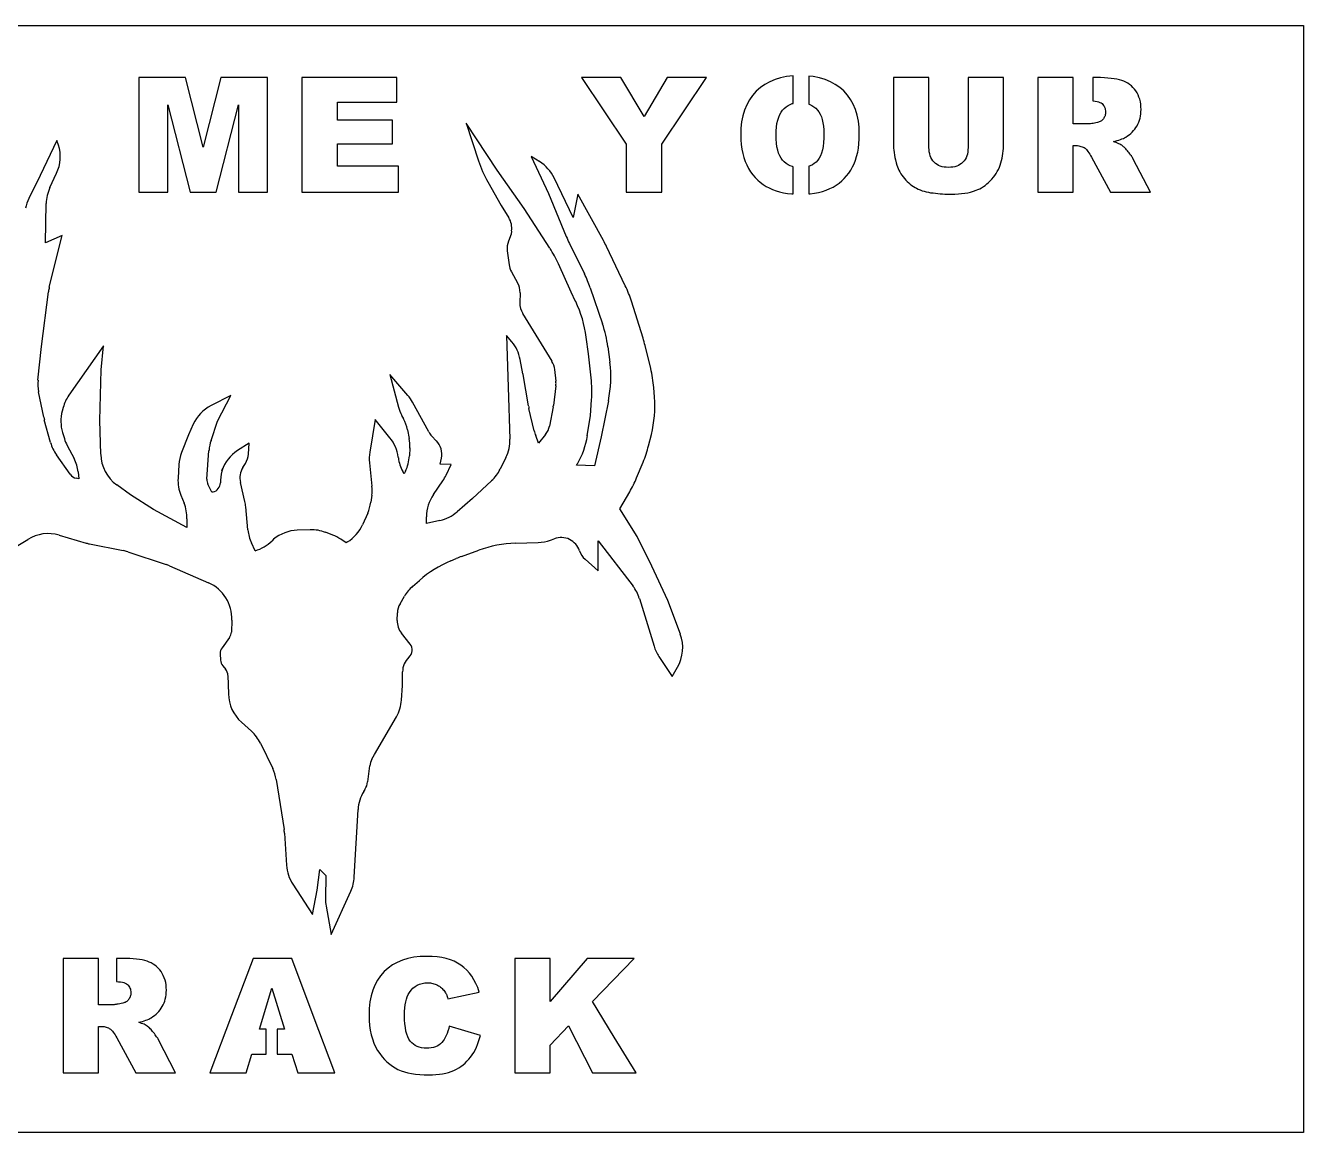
# Model space of a CAD drawing. Header units: metres. Extents: x -109.2 to -82.3, y 41.5 to 56.
# Drawn here: x -99.01 to -82.27, y 41.54 to 56.04 of the extents above; entities that cross this region are included whole.
import ezdxf

# ---------------------------------------------------------------- set-up
doc = ezdxf.new("R2010")
doc.units = ezdxf.units.M

msp = doc.modelspace()

# ---------------------------------------------------------------- linework, layer by layer
at = {"color": 10, "linetype": 'CONTINUOUS'}
for p, q in [((-109.23, 56.041), (-82.272, 56.041)), ((-82.272, 56.041), (-82.272, 41.542)), ((-82.272, 41.542), (-109.23, 41.542))]:
    msp.add_line(p, q, dxfattribs=at)
at = {"color": 13, "linetype": 'CONTINUOUS'}
for p, q in [((-96.918, 55.359), (-97.528, 55.359)), ((-97.528, 55.359), (-97.528, 54.609)), ((-96.684, 54.447), (-96.918, 55.359)), ((-96.452, 55.359), (-96.684, 54.447)), ((-95.842, 55.359), (-96.452, 55.359)), ((-95.842, 54.609), (-95.842, 55.359)), ((-94.15, 55.359), (-95.392, 55.359)), ((-95.392, 55.359), (-95.392, 54.609)), ((-94.15, 55.038), (-94.15, 55.359)), ((-91.213, 55.359), (-91.727, 55.359)), ((-91.727, 55.359), (-91.435, 54.923)), ((-90.909, 54.852), (-91.213, 55.359)), ((-90.606, 55.359), (-90.909, 54.852)), ((-90.093, 55.359), (-90.606, 55.359)), ((-90.385, 54.923), (-90.093, 55.359)), ((-89.327, 55.269), (-89.386, 55.228)), ((-89.263, 55.305), (-89.327, 55.269)), ((-89.194, 55.334), (-89.263, 55.305)), ((-89.12, 55.355), (-89.194, 55.334)), ((-89.042, 55.372), (-89.12, 55.355)), ((-88.957, 55.382), (-89.042, 55.372)), ((-88.957, 55.202), (-88.957, 55.382)), ((-88.693, 55.372), (-88.749, 55.378)), ((-88.749, 55.378), (-88.749, 55.195)), ((-88.613, 55.357), (-88.693, 55.372)), ((-88.538, 55.334), (-88.613, 55.357)), ((-88.469, 55.306), (-88.538, 55.334)), ((-88.404, 55.271), (-88.469, 55.306)), ((-88.346, 55.231), (-88.404, 55.271)), ((-87.178, 55.359), (-87.64, 55.359)), ((-87.64, 55.359), (-87.64, 54.465)), ((-87.178, 54.901), (-87.178, 55.359)), ((-86.203, 55.359), (-86.665, 55.359)), ((-86.665, 55.359), (-86.665, 54.901)), ((-86.203, 54.465), (-86.203, 55.359)), ((-85.288, 55.359), (-85.753, 55.359)), ((-85.753, 55.359), (-85.753, 54.609)), ((-85.288, 54.752), (-85.288, 55.359)), ((-84.98, 55.359), (-85.032, 55.359)), ((-85.032, 55.359), (-85.032, 55.054)), ((-84.928, 55.359), (-84.98, 55.359)), ((-84.879, 55.357), (-84.928, 55.359)), ((-84.833, 55.354), (-84.879, 55.357)), ((-84.79, 55.349), (-84.833, 55.354)), ((-84.75, 55.345), (-84.79, 55.349)), ((-84.715, 55.339), (-84.75, 55.345)), ((-84.681, 55.331), (-84.715, 55.339)), ((-84.652, 55.322), (-84.681, 55.331)), ((-84.624, 55.311), (-84.652, 55.322)), ((-84.597, 55.299), (-84.624, 55.311)), ((-84.572, 55.285), (-84.597, 55.299)), ((-84.549, 55.269), (-84.572, 55.285)), ((-84.526, 55.251), (-84.549, 55.269)), ((-84.506, 55.231), (-84.526, 55.251)), ((-89.487, 55.127), (-89.528, 55.067)), ((-89.439, 55.18), (-89.487, 55.127)), ((-89.386, 55.228), (-89.439, 55.18)), ((-88.957, 55.022), (-88.957, 55.202)), ((-88.749, 55.195), (-88.749, 55.012)), ((-88.292, 55.184), (-88.346, 55.231)), ((-88.245, 55.131), (-88.292, 55.184)), ((-88.203, 55.073), (-88.245, 55.131)), ((-84.486, 55.21), (-84.506, 55.231)), ((-84.468, 55.185), (-84.486, 55.21)), ((-84.452, 55.159), (-84.468, 55.185)), ((-84.438, 55.133), (-84.452, 55.159)), ((-84.426, 55.104), (-84.438, 55.133)), ((-84.415, 55.075), (-84.426, 55.104)), ((-97.149, 53.859), (-97.149, 55.002)), ((-97.149, 55.002), (-96.857, 53.859)), ((-96.513, 53.859), (-96.221, 55.002)), ((-96.221, 55.002), (-96.221, 53.859)), ((-94.927, 54.8), (-94.927, 55.038)), ((-94.927, 55.038), (-94.15, 55.038)), ((-91.435, 54.923), (-91.142, 54.486)), ((-90.677, 54.486), (-90.385, 54.923)), ((-89.593, 54.935), (-89.614, 54.86)), ((-89.564, 55.004), (-89.593, 54.935)), ((-89.528, 55.067), (-89.564, 55.004)), ((-89.115, 54.907), (-89.095, 54.933)), ((-89.095, 54.933), (-89.072, 54.956)), ((-89.072, 54.956), (-89.049, 54.978)), ((-89.049, 54.978), (-89.023, 54.995)), ((-89.023, 54.995), (-88.997, 55.008)), ((-88.997, 55.008), (-88.968, 55.019)), ((-88.968, 55.019), (-88.957, 55.022)), ((-88.749, 55.012), (-88.739, 55.008)), ((-88.739, 55.008), (-88.712, 54.995)), ((-88.712, 54.995), (-88.685, 54.978)), ((-88.685, 54.978), (-88.661, 54.958)), ((-88.661, 54.958), (-88.639, 54.935)), ((-88.639, 54.935), (-88.619, 54.909)), ((-88.619, 54.909), (-88.601, 54.88)), ((-88.17, 55.01), (-88.203, 55.073)), ((-88.14, 54.942), (-88.17, 55.01)), ((-88.119, 54.869), (-88.14, 54.942)), ((-85.032, 55.054), (-84.999, 55.05)), ((-84.999, 55.05), (-84.976, 55.047)), ((-84.976, 55.047), (-84.956, 55.041)), ((-84.956, 55.041), (-84.937, 55.035)), ((-84.937, 55.035), (-84.922, 55.027)), ((-84.922, 55.027), (-84.91, 55.018)), ((-84.91, 55.018), (-84.899, 55.007)), ((-84.899, 55.007), (-84.89, 54.996)), ((-84.89, 54.996), (-84.882, 54.984)), ((-84.882, 54.984), (-84.876, 54.97)), ((-84.876, 54.97), (-84.87, 54.956)), ((-84.87, 54.956), (-84.867, 54.941)), ((-84.867, 54.941), (-84.864, 54.924)), ((-84.864, 54.924), (-84.864, 54.906)), ((-84.408, 55.044), (-84.415, 55.075)), ((-84.403, 55.012), (-84.408, 55.044)), ((-84.4, 54.978), (-84.403, 55.012)), ((-84.402, 54.883), (-84.4, 54.912)), ((-84.399, 54.942), (-84.4, 54.978)), ((-84.4, 54.912), (-84.399, 54.942)), ((-94.205, 54.8), (-94.927, 54.8)), ((-94.205, 54.494), (-94.205, 54.8)), ((-92.835, 54.149), (-93.241, 54.763)), ((-93.241, 54.763), (-93.079, 54.269)), ((-89.631, 54.781), (-89.64, 54.697)), ((-89.614, 54.86), (-89.631, 54.781)), ((-89.175, 54.712), (-89.168, 54.758)), ((-89.168, 54.758), (-89.158, 54.803)), ((-89.158, 54.803), (-89.146, 54.841)), ((-89.146, 54.841), (-89.132, 54.876)), ((-89.132, 54.876), (-89.115, 54.907)), ((-88.601, 54.88), (-88.587, 54.846)), ((-88.587, 54.846), (-88.575, 54.809)), ((-88.575, 54.809), (-88.566, 54.769)), ((-88.566, 54.769), (-88.558, 54.724)), ((-88.102, 54.79), (-88.119, 54.869)), ((-88.093, 54.708), (-88.102, 54.79)), ((-87.178, 54.443), (-87.178, 54.901)), ((-86.665, 54.901), (-86.665, 54.443)), ((-85.083, 54.752), (-85.288, 54.752)), ((-85.073, 54.754), (-85.083, 54.752)), ((-85.059, 54.755), (-85.073, 54.754)), ((-85.045, 54.757), (-85.059, 54.755)), ((-85.028, 54.76), (-85.045, 54.757)), ((-85.01, 54.763), (-85.028, 54.76)), ((-84.99, 54.767), (-85.01, 54.763)), ((-84.968, 54.772), (-84.99, 54.767)), ((-84.957, 54.775), (-84.968, 54.772)), ((-84.947, 54.778), (-84.957, 54.775)), ((-84.936, 54.783), (-84.947, 54.778)), ((-84.927, 54.789), (-84.936, 54.783)), ((-84.917, 54.795), (-84.927, 54.789)), ((-84.908, 54.803), (-84.917, 54.795)), ((-84.901, 54.81), (-84.908, 54.803)), ((-84.893, 54.82), (-84.901, 54.81)), ((-84.887, 54.829), (-84.893, 54.82)), ((-84.881, 54.84), (-84.887, 54.829)), ((-84.875, 54.849), (-84.881, 54.84)), ((-84.871, 54.86), (-84.875, 54.849)), ((-84.868, 54.87), (-84.871, 54.86)), ((-84.865, 54.883), (-84.868, 54.87)), ((-84.864, 54.893), (-84.865, 54.883)), ((-84.864, 54.906), (-84.864, 54.893)), ((-84.452, 54.728), (-84.44, 54.751)), ((-84.44, 54.751), (-84.429, 54.775)), ((-84.429, 54.775), (-84.42, 54.8)), ((-84.42, 54.8), (-84.412, 54.826)), ((-84.412, 54.826), (-84.406, 54.853)), ((-84.406, 54.853), (-84.402, 54.883)), ((-97.528, 54.609), (-97.528, 53.859)), ((-95.842, 53.859), (-95.842, 54.609)), ((-95.392, 54.609), (-95.392, 53.859)), ((-89.64, 54.697), (-89.643, 54.608)), ((-89.643, 54.608), (-89.642, 54.543)), ((-89.18, 54.605), (-89.178, 54.66)), ((-89.178, 54.551), (-89.18, 54.605)), ((-89.178, 54.66), (-89.175, 54.712)), ((-88.558, 54.724), (-88.555, 54.677)), ((-88.555, 54.677), (-88.553, 54.626)), ((-88.553, 54.626), (-88.555, 54.565)), ((-88.09, 54.62), (-88.093, 54.708)), ((-88.091, 54.556), (-88.09, 54.62)), ((-85.753, 54.609), (-85.753, 54.234)), ((-84.614, 54.572), (-84.598, 54.58)), ((-84.598, 54.58), (-84.575, 54.595)), ((-84.575, 54.595), (-84.554, 54.611)), ((-84.554, 54.611), (-84.534, 54.628)), ((-84.534, 54.628), (-84.515, 54.646)), ((-84.515, 54.646), (-84.497, 54.665)), ((-84.497, 54.665), (-84.481, 54.685)), ((-84.481, 54.685), (-84.466, 54.706)), ((-84.466, 54.706), (-84.452, 54.728)), ((-98.6, 54.537), (-98.822, 54.079)), ((-98.581, 54.476), (-98.6, 54.537)), ((-94.927, 54.198), (-94.927, 54.494)), ((-94.927, 54.494), (-94.205, 54.494)), ((-91.142, 54.486), (-91.142, 53.859)), ((-90.677, 53.859), (-90.677, 54.486)), ((-89.642, 54.543), (-89.637, 54.482)), ((-89.637, 54.482), (-89.63, 54.422)), ((-89.63, 54.422), (-89.617, 54.367)), ((-89.175, 54.5), (-89.178, 54.551)), ((-89.168, 54.453), (-89.175, 54.5)), ((-89.158, 54.41), (-89.168, 54.453)), ((-89.148, 54.371), (-89.158, 54.41)), ((-88.573, 54.413), (-88.586, 54.371)), ((-88.564, 54.459), (-88.573, 54.413)), ((-88.558, 54.51), (-88.564, 54.459)), ((-88.555, 54.565), (-88.558, 54.51)), ((-88.111, 54.381), (-88.102, 54.436)), ((-88.102, 54.436), (-88.096, 54.494)), ((-88.096, 54.494), (-88.091, 54.556)), ((-87.64, 54.465), (-87.64, 54.436)), ((-87.64, 54.436), (-87.637, 54.407)), ((-87.637, 54.407), (-87.634, 54.377)), ((-87.176, 54.413), (-87.178, 54.443)), ((-87.173, 54.385), (-87.176, 54.413)), ((-86.666, 54.413), (-86.669, 54.385)), ((-86.665, 54.443), (-86.666, 54.413)), ((-86.206, 54.399), (-86.203, 54.431)), ((-86.203, 54.431), (-86.203, 54.465)), ((-85.288, 53.859), (-85.288, 54.468)), ((-85.288, 54.468), (-85.246, 54.468)), ((-85.246, 54.468), (-85.231, 54.468)), ((-85.231, 54.468), (-85.215, 54.467)), ((-85.215, 54.467), (-85.2, 54.463)), ((-85.2, 54.463), (-85.186, 54.459)), ((-85.186, 54.459), (-85.172, 54.454)), ((-85.172, 54.454), (-85.159, 54.448)), ((-85.159, 54.448), (-85.146, 54.442)), ((-85.146, 54.442), (-85.132, 54.433)), ((-85.132, 54.433), (-85.123, 54.425)), ((-85.123, 54.425), (-85.114, 54.416)), ((-85.114, 54.416), (-85.103, 54.405)), ((-84.761, 54.522), (-84.736, 54.528)), ((-84.741, 54.514), (-84.761, 54.522)), ((-84.723, 54.508), (-84.741, 54.514)), ((-84.736, 54.528), (-84.712, 54.534)), ((-84.706, 54.5), (-84.723, 54.508)), ((-84.712, 54.534), (-84.69, 54.54)), ((-84.69, 54.494), (-84.706, 54.5)), ((-84.69, 54.54), (-84.669, 54.548)), ((-84.675, 54.486), (-84.69, 54.494)), ((-84.663, 54.48), (-84.675, 54.486)), ((-84.669, 54.548), (-84.649, 54.556)), ((-84.65, 54.473), (-84.663, 54.48)), ((-84.627, 54.454), (-84.65, 54.473)), ((-84.649, 54.556), (-84.63, 54.563)), ((-84.63, 54.563), (-84.614, 54.572)), ((-84.618, 54.447), (-84.627, 54.454)), ((-84.609, 54.437), (-84.618, 54.447)), ((-84.6, 54.427), (-84.609, 54.437)), ((-84.589, 54.414), (-84.6, 54.427)), ((-84.578, 54.402), (-84.589, 54.414)), ((-92.277, 54.258), (-92.388, 54.327)), ((-92.388, 54.327), (-92.161, 53.84)), ((-89.617, 54.367), (-89.604, 54.313)), ((-89.604, 54.313), (-89.585, 54.262)), ((-89.585, 54.262), (-89.564, 54.215)), ((-89.132, 54.336), (-89.148, 54.371)), ((-89.115, 54.305), (-89.132, 54.336)), ((-89.095, 54.279), (-89.115, 54.305)), ((-89.074, 54.256), (-89.095, 54.279)), ((-89.049, 54.235), (-89.074, 54.256)), ((-88.656, 54.253), (-88.681, 54.235)), ((-88.635, 54.276), (-88.656, 54.253)), ((-88.616, 54.304), (-88.635, 54.276)), ((-88.599, 54.334), (-88.616, 54.304)), ((-88.586, 54.371), (-88.599, 54.334)), ((-88.157, 54.232), (-88.139, 54.278)), ((-88.139, 54.278), (-88.125, 54.328)), ((-88.125, 54.328), (-88.111, 54.381)), ((-87.634, 54.377), (-87.629, 54.345)), ((-87.629, 54.345), (-87.623, 54.313)), ((-87.623, 54.313), (-87.615, 54.281)), ((-87.615, 54.281), (-87.608, 54.245)), ((-87.608, 54.245), (-87.597, 54.212)), ((-87.168, 54.359), (-87.173, 54.385)), ((-87.161, 54.334), (-87.168, 54.359)), ((-87.152, 54.311), (-87.161, 54.334)), ((-87.139, 54.29), (-87.152, 54.311)), ((-87.125, 54.27), (-87.139, 54.29)), ((-87.11, 54.252), (-87.125, 54.27)), ((-87.092, 54.235), (-87.11, 54.252)), ((-86.732, 54.25), (-86.751, 54.235)), ((-86.717, 54.268), (-86.732, 54.25)), ((-86.703, 54.288), (-86.717, 54.268)), ((-86.691, 54.31), (-86.703, 54.288)), ((-86.682, 54.333), (-86.691, 54.31)), ((-86.674, 54.358), (-86.682, 54.333)), ((-86.669, 54.385), (-86.674, 54.358)), ((-86.244, 54.213), (-86.235, 54.244)), ((-86.235, 54.244), (-86.226, 54.273)), ((-86.226, 54.273), (-86.22, 54.304)), ((-86.22, 54.304), (-86.213, 54.336)), ((-86.213, 54.336), (-86.209, 54.367)), ((-86.209, 54.367), (-86.206, 54.399)), ((-85.103, 54.405), (-85.094, 54.391)), ((-85.094, 54.391), (-85.083, 54.376)), ((-85.083, 54.376), (-85.071, 54.358)), ((-85.071, 54.358), (-85.06, 54.339)), ((-85.06, 54.339), (-85.05, 54.318)), ((-85.05, 54.318), (-84.801, 53.859)), ((-84.567, 54.387), (-84.578, 54.402)), ((-84.555, 54.373), (-84.567, 54.387)), ((-84.544, 54.359), (-84.555, 54.373)), ((-84.535, 54.345), (-84.544, 54.359)), ((-84.526, 54.333), (-84.535, 54.345)), ((-84.518, 54.322), (-84.526, 54.333)), ((-84.512, 54.311), (-84.518, 54.322)), ((-84.506, 54.302), (-84.512, 54.311)), ((-84.501, 54.293), (-84.506, 54.302)), ((-84.277, 53.859), (-84.501, 54.293)), ((-98.822, 54.079), (-98.969, 53.777)), ((-98.693, 53.918), (-98.605, 54.107)), ((-94.127, 54.198), (-94.927, 54.198)), ((-94.127, 53.859), (-94.127, 54.198)), ((-92.479, 53.646), (-92.835, 54.149)), ((-89.564, 54.215), (-89.541, 54.169)), ((-89.541, 54.169), (-89.513, 54.127)), ((-89.513, 54.127), (-89.485, 54.087)), ((-89.485, 54.087), (-89.453, 54.052)), ((-89.023, 54.218), (-89.049, 54.235)), ((-88.996, 54.204), (-89.023, 54.218)), ((-88.966, 54.193), (-88.996, 54.204)), ((-88.957, 54.191), (-88.966, 54.193)), ((-88.957, 54.014), (-88.957, 54.191)), ((-88.733, 54.204), (-88.749, 54.199)), ((-88.749, 54.199), (-88.749, 54.018)), ((-88.705, 54.218), (-88.733, 54.204)), ((-88.681, 54.235), (-88.705, 54.218)), ((-88.286, 54.038), (-88.256, 54.072)), ((-88.256, 54.072), (-88.228, 54.109)), ((-88.228, 54.109), (-88.202, 54.147)), ((-88.202, 54.147), (-88.179, 54.189)), ((-88.179, 54.189), (-88.157, 54.232)), ((-87.597, 54.212), (-87.589, 54.189)), ((-87.589, 54.189), (-87.581, 54.167)), ((-87.581, 54.167), (-87.571, 54.146)), ((-87.571, 54.146), (-87.558, 54.123)), ((-87.558, 54.123), (-87.546, 54.101)), ((-87.546, 54.101), (-87.531, 54.08)), ((-87.531, 54.08), (-87.515, 54.06)), ((-87.072, 54.221), (-87.092, 54.235)), ((-87.052, 54.21), (-87.072, 54.221)), ((-87.029, 54.199), (-87.052, 54.21)), ((-87.004, 54.192), (-87.029, 54.199)), ((-86.978, 54.187), (-87.004, 54.192)), ((-86.95, 54.184), (-86.978, 54.187)), ((-86.921, 54.182), (-86.95, 54.184)), ((-86.892, 54.184), (-86.921, 54.182)), ((-86.864, 54.187), (-86.892, 54.184)), ((-86.838, 54.192), (-86.864, 54.187)), ((-86.814, 54.199), (-86.838, 54.192)), ((-86.791, 54.209), (-86.814, 54.199)), ((-86.771, 54.221), (-86.791, 54.209)), ((-86.751, 54.235), (-86.771, 54.221)), ((-86.333, 54.054), (-86.315, 54.078)), ((-86.315, 54.078), (-86.298, 54.103)), ((-86.298, 54.103), (-86.283, 54.129)), ((-86.283, 54.129), (-86.267, 54.156)), ((-86.267, 54.156), (-86.255, 54.184)), ((-86.255, 54.184), (-86.244, 54.213)), ((-85.753, 54.234), (-85.753, 53.859)), ((-92.957, 53.992), (-92.782, 53.682)), ((-91.839, 53.527), (-92.089, 54.046)), ((-89.453, 54.052), (-89.421, 54.018)), ((-89.421, 54.018), (-89.387, 53.988)), ((-89.387, 53.988), (-89.35, 53.96)), ((-89.35, 53.96), (-89.312, 53.935)), ((-89.312, 53.935), (-89.27, 53.914)), ((-89.27, 53.914), (-89.227, 53.894)), ((-88.957, 53.836), (-88.957, 54.014)), ((-88.749, 54.018), (-88.749, 53.837)), ((-88.523, 53.885), (-88.477, 53.905)), ((-88.477, 53.905), (-88.434, 53.926)), ((-88.434, 53.926), (-88.394, 53.951)), ((-88.394, 53.951), (-88.355, 53.978)), ((-88.355, 53.978), (-88.32, 54.007)), ((-88.32, 54.007), (-88.286, 54.038)), ((-87.515, 54.06), (-87.499, 54.038)), ((-87.499, 54.038), (-87.48, 54.018)), ((-87.48, 54.018), (-87.462, 53.998)), ((-87.462, 53.998), (-87.442, 53.98)), ((-87.442, 53.98), (-87.422, 53.964)), ((-87.422, 53.964), (-87.402, 53.948)), ((-87.402, 53.948), (-87.382, 53.934)), ((-87.382, 53.934), (-87.36, 53.92)), ((-87.36, 53.92), (-87.339, 53.909)), ((-87.339, 53.909), (-87.317, 53.898)), ((-86.511, 53.903), (-86.488, 53.917)), ((-86.488, 53.917), (-86.465, 53.932)), ((-86.465, 53.932), (-86.442, 53.948)), ((-86.442, 53.948), (-86.419, 53.966)), ((-86.419, 53.966), (-86.396, 53.986)), ((-86.396, 53.986), (-86.375, 54.007)), ((-86.375, 54.007), (-86.353, 54.029)), ((-86.353, 54.029), (-86.333, 54.054)), ((-97.528, 53.859), (-97.149, 53.859)), ((-96.857, 53.859), (-96.513, 53.859)), ((-96.221, 53.859), (-95.842, 53.859)), ((-95.392, 53.859), (-94.76, 53.859)), ((-94.76, 53.859), (-94.127, 53.859)), ((-92.161, 53.84), (-91.928, 53.277)), ((-91.778, 53.831), (-91.839, 53.527)), ((-91.443, 53.227), (-91.778, 53.831)), ((-91.142, 53.859), (-90.677, 53.859)), ((-89.227, 53.894), (-89.181, 53.878)), ((-89.181, 53.878), (-89.134, 53.865)), ((-89.134, 53.865), (-89.083, 53.852)), ((-89.083, 53.852), (-89.029, 53.843)), ((-89.029, 53.843), (-88.973, 53.837)), ((-88.973, 53.837), (-88.957, 53.836)), ((-88.749, 53.837), (-88.732, 53.839)), ((-88.732, 53.839), (-88.675, 53.846)), ((-88.675, 53.846), (-88.623, 53.855)), ((-88.623, 53.855), (-88.57, 53.869)), ((-88.57, 53.869), (-88.523, 53.885)), ((-87.317, 53.898), (-87.293, 53.888)), ((-87.293, 53.888), (-87.268, 53.878)), ((-87.268, 53.878), (-87.242, 53.871)), ((-87.242, 53.871), (-87.214, 53.863)), ((-87.214, 53.863), (-87.185, 53.857)), ((-87.185, 53.857), (-87.155, 53.852)), ((-87.155, 53.852), (-87.122, 53.848)), ((-87.122, 53.848), (-87.09, 53.845)), ((-87.09, 53.845), (-87.059, 53.842)), ((-87.059, 53.842), (-87.029, 53.839)), ((-87.029, 53.839), (-86.998, 53.836)), ((-86.998, 53.836), (-86.969, 53.834)), ((-86.969, 53.834), (-86.94, 53.834)), ((-86.94, 53.834), (-86.912, 53.832)), ((-86.912, 53.832), (-86.884, 53.832)), ((-86.884, 53.832), (-86.837, 53.834)), ((-86.837, 53.834), (-86.792, 53.836)), ((-86.792, 53.836), (-86.749, 53.84)), ((-86.749, 53.84), (-86.708, 53.845)), ((-86.708, 53.845), (-86.668, 53.852)), ((-86.668, 53.852), (-86.631, 53.86)), ((-86.631, 53.86), (-86.594, 53.871)), ((-86.594, 53.871), (-86.56, 53.883)), ((-86.56, 53.883), (-86.536, 53.892)), ((-86.536, 53.892), (-86.511, 53.903)), ((-85.753, 53.859), (-85.288, 53.859)), ((-84.801, 53.859), (-84.277, 53.859)), ((-98.75, 53.196), (-98.741, 53.71)), ((-92.782, 53.682), (-92.682, 53.524)), ((-92.142, 53.123), (-92.479, 53.646)), ((-98.532, 53.29), (-98.75, 53.196)), ((-98.701, 52.613), (-98.532, 53.29)), ((-92.651, 53.308), (-92.686, 53.218)), ((-92.645, 53.35), (-92.651, 53.308)), ((-92.701, 53.092), (-92.677, 52.908)), ((-91.887, 53.187), (-91.691, 52.788)), ((-91.155, 52.633), (-91.402, 53.147)), ((-91.864, 52.547), (-92.032, 52.92)), ((-92.646, 52.817), (-92.566, 52.673)), ((-91.616, 52.607), (-91.454, 52.133)), ((-98.805, 51.837), (-98.712, 52.554)), ((-92.534, 52.542), (-92.537, 52.41)), ((-91.806, 52.425), (-91.864, 52.547)), ((-90.923, 51.948), (-91.075, 52.43)), ((-92.5, 52.27), (-92.117, 51.643)), ((-92.642, 51.899), (-92.713, 51.983)), ((-92.713, 51.983), (-92.69, 51.304)), ((-91.639, 51.743), (-91.668, 51.961)), ((-98.849, 51.397), (-98.805, 51.837)), ((-97.992, 51.845), (-98.443, 51.199)), ((-98.021, 51.531), (-97.992, 51.845)), ((-91.603, 51.425), (-91.639, 51.743)), ((-91.384, 51.833), (-91.358, 51.631)), ((-90.821, 51.547), (-90.895, 51.85)), ((-92.497, 51.481), (-92.533, 51.668)), ((-98.038, 50.869), (-98.021, 51.531)), ((-94.004, 51.197), (-94.242, 51.471)), ((-94.242, 51.471), (-94.128, 51.044)), ((-92.424, 51.058), (-92.495, 51.47)), ((-92.081, 51.536), (-92.065, 51.381)), ((-98.774, 50.911), (-98.841, 51.245)), ((-92.69, 51.304), (-92.667, 50.625)), ((-92.065, 51.323), (-92.098, 51.063)), ((-90.773, 51.174), (-90.782, 51.3)), ((-96.324, 51.194), (-96.581, 51.064)), ((-96.496, 50.857), (-96.324, 51.194)), ((-93.731, 50.719), (-93.942, 51.106)), ((-91.613, 50.934), (-91.597, 51.137)), ((-91.377, 51.127), (-91.473, 50.655)), ((-98.518, 51.039), (-98.531, 50.992)), ((-94.085, 50.935), (-94.06, 50.889)), ((-92.348, 50.734), (-92.418, 51.026)), ((-92.101, 51.046), (-92.149, 50.795)), ((-91.653, 50.669), (-91.613, 50.934)), ((-98.684, 50.579), (-98.766, 50.876)), ((-98.027, 50.425), (-98.038, 50.869)), ((-96.816, 50.819), (-96.878, 50.68)), ((-96.582, 50.607), (-96.496, 50.857)), ((-94.43, 50.88), (-94.502, 50.451)), ((-94.238, 50.64), (-94.43, 50.88)), ((-94.01, 50.747), (-93.987, 50.633)), ((-98.527, 50.712), (-98.503, 50.63)), ((-96.878, 50.68), (-96.969, 50.447)), ((-96.084, 50.572), (-96.236, 50.473)), ((-96.092, 50.427), (-96.084, 50.572)), ((-93.631, 50.602), (-93.69, 50.663)), ((-92.291, 50.571), (-92.329, 50.67)), ((-92.201, 50.683), (-92.291, 50.571)), ((-91.473, 50.655), (-91.56, 50.272)), ((-90.851, 50.538), (-90.814, 50.685)), ((-98.427, 50.163), (-98.608, 50.419)), ((-98.466, 50.54), (-98.377, 50.368)), ((-96.636, 50.099), (-96.609, 50.476)), ((-94.128, 50.378), (-94.13, 50.388)), ((-93.978, 50.508), (-93.983, 50.403)), ((-97.003, 50.292), (-97.014, 50.112)), ((-96.439, 50.214), (-96.429, 50.242)), ((-96.164, 50.252), (-96.131, 50.305)), ((-94.506, 50.315), (-94.475, 50.008)), ((-93.579, 50.296), (-93.563, 50.375)), ((-93.438, 50.291), (-93.579, 50.296)), ((-93.502, 50.153), (-93.438, 50.291)), ((-92.719, 50.382), (-92.794, 50.23)), ((-91.795, 50.281), (-91.784, 50.301)), ((-91.56, 50.272), (-91.795, 50.281)), ((-91.008, 50.116), (-90.922, 50.323)), ((-98.312, 50.104), (-98.348, 50.111)), ((-98.323, 50.195), (-98.312, 50.104)), ((-96.458, 50.086), (-96.459, 50.051)), ((-96.138, 49.807), (-96.197, 50.057)), ((-94.052, 50.168), (-94.07, 50.201)), ((-94.035, 50.203), (-94.052, 50.168)), ((-93.669, 49.897), (-93.545, 50.078)), ((-92.907, 50.079), (-93.159, 49.847)), ((-97.638, 49.893), (-97.818, 50.024)), ((-97.335, 49.704), (-97.638, 49.893)), ((-96.977, 49.888), (-96.936, 49.787)), ((-96.57, 49.927), (-96.623, 50.033)), ((-96.554, 49.931), (-96.57, 49.927)), ((-94.477, 49.888), (-94.489, 49.796)), ((-91.226, 49.712), (-91.098, 49.933)), ((-96.098, 49.434), (-96.127, 49.738)), ((-93.159, 49.847), (-93.358, 49.672)), ((-96.901, 49.465), (-97.335, 49.704)), ((-96.898, 49.58), (-96.901, 49.465)), ((-94.53, 49.654), (-94.599, 49.5)), ((-93.76, 49.518), (-93.76, 49.607)), ((-93.583, 49.558), (-93.76, 49.518)), ((-90.998, 49.348), (-91.226, 49.712)), ((-95.282, 49.436), (-95.452, 49.431)), ((-94.986, 49.366), (-95.083, 49.403)), ((-99.317, 49.106), (-98.982, 49.31)), ((-98.573, 49.365), (-98.216, 49.263)), ((-98.175, 49.253), (-97.732, 49.163)), ((-96.005, 49.162), (-96.052, 49.264)), ((-95.763, 49.312), (-95.783, 49.293)), ((-94.812, 49.265), (-94.882, 49.312)), ((-94.793, 49.277), (-94.812, 49.265)), ((-92.595, 49.261), (-92.297, 49.269)), ((-92.135, 49.301), (-92.086, 49.319)), ((-91.509, 48.898), (-91.509, 49.293)), ((-91.509, 49.293), (-91.054, 48.699)), ((-90.807, 48.959), (-90.998, 49.348)), ((-97.673, 49.148), (-97.17, 48.981)), ((-93.442, 49.029), (-93.372, 49.059)), ((-93.3, 49.087), (-93.075, 49.169)), ((-91.682, 49.051), (-91.509, 48.898)), ((-97.125, 48.964), (-96.616, 48.741)), ((-90.596, 48.51), (-90.807, 48.959)), ((-93.942, 48.695), (-93.853, 48.773)), ((-94.106, 48.468), (-94.049, 48.566)), ((-90.971, 48.538), (-90.779, 47.911)), ((-90.434, 48.069), (-90.596, 48.51)), ((-96.309, 48.253), (-96.315, 48.097)), ((-94.144, 48.248), (-94.141, 48.347)), ((-93.975, 47.94), (-94.088, 48.081)), ((-96.34, 48.026), (-96.438, 47.892)), ((-96.462, 47.81), (-96.458, 47.73)), ((-90.715, 47.777), (-90.542, 47.516)), ((-96.429, 47.655), (-96.39, 47.608)), ((-94.073, 47.396), (-94.073, 47.576)), ((-90.542, 47.516), (-90.472, 47.635)), ((-96.361, 47.529), (-96.355, 47.286)), ((-94.086, 47.206), (-94.073, 47.396)), ((-96.184, 46.915), (-96.054, 46.798)), ((-94.441, 46.492), (-94.154, 46.985)), ((-95.934, 46.639), (-95.774, 46.308)), ((-94.474, 46.43), (-94.441, 46.492)), ((-94.53, 46.134), (-94.501, 46.345)), ((-95.729, 46.165), (-95.625, 45.511)), ((-94.582, 46.009), (-94.565, 46.036)), ((-94.705, 44.887), (-94.656, 45.771)), ((-95.62, 45.464), (-95.593, 45.042)), ((-95.19, 44.717), (-95.157, 44.988)), ((-95.157, 44.988), (-95.078, 44.906)), ((-95.078, 44.906), (-95.083, 44.605)), ((-95.511, 44.794), (-95.252, 44.397)), ((-95.252, 44.397), (-95.19, 44.717)), ((-95.009, 44.135), (-94.751, 44.703)), ((-95.075, 44.507), (-95.009, 44.135)), ((-98.056, 43.822), (-98.521, 43.822)), ((-98.521, 43.822), (-98.521, 43.072)), ((-98.056, 43.215), (-98.056, 43.822)), ((-97.749, 43.822), (-97.821, 43.822)), ((-97.821, 43.822), (-97.821, 43.519)), ((-97.697, 43.822), (-97.749, 43.822)), ((-97.648, 43.82), (-97.697, 43.822)), ((-97.602, 43.817), (-97.648, 43.82)), ((-97.559, 43.813), (-97.602, 43.817)), ((-97.519, 43.808), (-97.559, 43.813)), ((-97.483, 43.802), (-97.519, 43.808)), ((-97.45, 43.794), (-97.483, 43.802)), ((-97.42, 43.785), (-97.45, 43.794)), ((-97.393, 43.774), (-97.42, 43.785)), ((-97.365, 43.762), (-97.393, 43.774)), ((-97.341, 43.748), (-97.365, 43.762)), ((-97.318, 43.733), (-97.341, 43.748)), ((-97.295, 43.714), (-97.318, 43.733)), ((-97.275, 43.695), (-97.295, 43.714)), ((-97.255, 43.673), (-97.275, 43.695)), ((-96.032, 43.822), (-96.314, 43.072)), ((-95.524, 43.822), (-96.032, 43.822)), ((-95.243, 43.072), (-95.524, 43.822)), ((-94.262, 43.695), (-94.314, 43.648)), ((-94.205, 43.736), (-94.262, 43.695)), ((-94.142, 43.77), (-94.205, 43.736)), ((-94.075, 43.797), (-94.142, 43.77)), ((-94.003, 43.82), (-94.075, 43.797)), ((-93.924, 43.836), (-94.003, 43.82)), ((-93.841, 43.845), (-93.924, 43.836)), ((-93.754, 43.848), (-93.841, 43.845)), ((-93.685, 43.846), (-93.754, 43.848)), ((-93.62, 43.84), (-93.685, 43.846)), ((-93.559, 43.833), (-93.62, 43.84)), ((-93.501, 43.819), (-93.559, 43.833)), ((-93.447, 43.804), (-93.501, 43.819)), ((-93.398, 43.784), (-93.447, 43.804)), ((-93.352, 43.761), (-93.398, 43.784)), ((-93.309, 43.733), (-93.352, 43.761)), ((-93.269, 43.702), (-93.309, 43.733)), ((-93.233, 43.668), (-93.269, 43.702)), ((-92.14, 43.822), (-92.604, 43.822)), ((-92.604, 43.822), (-92.604, 43.072)), ((-91.655, 43.822), (-92.14, 43.255)), ((-92.14, 43.255), (-92.14, 43.822)), ((-91.038, 43.822), (-91.655, 43.822)), ((-91.584, 43.257), (-91.038, 43.822)), ((-97.236, 43.648), (-97.255, 43.673)), ((-97.221, 43.622), (-97.236, 43.648)), ((-97.207, 43.596), (-97.221, 43.622)), ((-97.195, 43.567), (-97.207, 43.596)), ((-97.184, 43.538), (-97.195, 43.567)), ((-97.176, 43.507), (-97.184, 43.538)), ((-94.4, 43.538), (-94.436, 43.473)), ((-94.36, 43.595), (-94.4, 43.538)), ((-94.314, 43.648), (-94.36, 43.595)), ((-93.198, 43.63), (-93.233, 43.668)), ((-93.167, 43.589), (-93.198, 43.63)), ((-93.138, 43.543), (-93.167, 43.589)), ((-93.112, 43.492), (-93.138, 43.543)), ((-97.821, 43.519), (-97.794, 43.516)), ((-97.794, 43.516), (-97.767, 43.513)), ((-97.767, 43.513), (-97.744, 43.51)), ((-97.744, 43.51), (-97.724, 43.504)), ((-97.724, 43.504), (-97.706, 43.498)), ((-97.706, 43.498), (-97.691, 43.49)), ((-97.691, 43.49), (-97.678, 43.481)), ((-97.678, 43.481), (-97.668, 43.47)), ((-97.668, 43.47), (-97.658, 43.46)), ((-97.658, 43.46), (-97.651, 43.447)), ((-97.651, 43.447), (-97.645, 43.433)), ((-97.645, 43.433), (-97.639, 43.42)), ((-97.639, 43.42), (-97.635, 43.404)), ((-97.635, 43.404), (-97.632, 43.387)), ((-97.632, 43.387), (-97.632, 43.369)), ((-97.632, 43.369), (-97.632, 43.357)), ((-97.172, 43.475), (-97.176, 43.507)), ((-97.169, 43.441), (-97.172, 43.475)), ((-97.17, 43.346), (-97.169, 43.375)), ((-97.167, 43.406), (-97.169, 43.441)), ((-97.169, 43.375), (-97.167, 43.406)), ((-95.948, 42.893), (-95.784, 43.433)), ((-95.784, 43.433), (-95.619, 42.893)), ((-94.463, 43.404), (-94.485, 43.331)), ((-94.436, 43.473), (-94.463, 43.404)), ((-93.998, 43.349), (-93.984, 43.374)), ((-93.984, 43.374), (-93.961, 43.404)), ((-93.961, 43.404), (-93.938, 43.43)), ((-93.938, 43.43), (-93.91, 43.452)), ((-93.91, 43.452), (-93.881, 43.469)), ((-93.881, 43.469), (-93.851, 43.483)), ((-93.851, 43.483), (-93.817, 43.493)), ((-93.817, 43.493), (-93.781, 43.5)), ((-93.781, 43.5), (-93.743, 43.501)), ((-93.743, 43.501), (-93.726, 43.501)), ((-93.726, 43.501), (-93.709, 43.5)), ((-93.709, 43.5), (-93.692, 43.496)), ((-93.692, 43.496), (-93.677, 43.493)), ((-93.677, 43.493), (-93.662, 43.49)), ((-93.662, 43.49), (-93.646, 43.486)), ((-93.646, 43.486), (-93.631, 43.48)), ((-93.631, 43.48), (-93.617, 43.472)), ((-93.617, 43.472), (-93.603, 43.464)), ((-93.603, 43.464), (-93.591, 43.457)), ((-93.591, 43.457), (-93.577, 43.447)), ((-93.577, 43.447), (-93.565, 43.438)), ((-93.565, 43.438), (-93.554, 43.427)), ((-93.554, 43.427), (-93.544, 43.415)), ((-93.544, 43.415), (-93.533, 43.404)), ((-93.533, 43.404), (-93.522, 43.391)), ((-93.522, 43.391), (-93.511, 43.372)), ((-93.511, 43.372), (-93.505, 43.361)), ((-93.505, 43.361), (-93.499, 43.351)), ((-93.273, 43.336), (-93.068, 43.381)), ((-93.089, 43.44), (-93.112, 43.492)), ((-93.068, 43.381), (-93.089, 43.44)), ((-97.852, 43.215), (-98.056, 43.215)), ((-97.841, 43.217), (-97.852, 43.215)), ((-97.827, 43.219), (-97.841, 43.217)), ((-97.814, 43.22), (-97.827, 43.219)), ((-97.797, 43.223), (-97.814, 43.22)), ((-97.778, 43.226), (-97.797, 43.223)), ((-97.758, 43.231), (-97.778, 43.226)), ((-97.737, 43.235), (-97.758, 43.231)), ((-97.726, 43.239), (-97.737, 43.235)), ((-97.715, 43.242), (-97.726, 43.239)), ((-97.705, 43.246), (-97.715, 43.242)), ((-97.695, 43.252), (-97.705, 43.246)), ((-97.686, 43.258), (-97.695, 43.252)), ((-97.677, 43.266), (-97.686, 43.258)), ((-97.669, 43.274), (-97.677, 43.266)), ((-97.662, 43.283), (-97.669, 43.274)), ((-97.655, 43.292), (-97.662, 43.283)), ((-97.649, 43.303), (-97.655, 43.292)), ((-97.643, 43.312), (-97.649, 43.303)), ((-97.64, 43.323), (-97.643, 43.312)), ((-97.637, 43.334), (-97.64, 43.323)), ((-97.634, 43.346), (-97.637, 43.334)), ((-97.632, 43.357), (-97.634, 43.346)), ((-97.235, 43.169), (-97.221, 43.191)), ((-97.221, 43.191), (-97.209, 43.214)), ((-97.209, 43.214), (-97.198, 43.239)), ((-97.198, 43.239), (-97.189, 43.263)), ((-97.189, 43.263), (-97.181, 43.289)), ((-97.181, 43.289), (-97.175, 43.317)), ((-97.175, 43.317), (-97.17, 43.346)), ((-94.5, 43.251), (-94.509, 43.166)), ((-94.485, 43.331), (-94.5, 43.251)), ((-94.042, 43.172), (-94.038, 43.215)), ((-94.038, 43.215), (-94.032, 43.254)), ((-94.032, 43.254), (-94.023, 43.289)), ((-94.023, 43.289), (-94.012, 43.32)), ((-94.012, 43.32), (-93.998, 43.349)), ((-93.499, 43.351), (-93.494, 43.337)), ((-93.494, 43.337), (-93.488, 43.323)), ((-93.488, 43.323), (-93.484, 43.308)), ((-93.484, 43.308), (-93.478, 43.291)), ((-93.478, 43.291), (-93.273, 43.336)), ((-91.299, 42.789), (-91.584, 43.257)), ((-98.521, 43.072), (-98.521, 42.697)), ((-97.417, 43.019), (-97.399, 43.027)), ((-97.399, 43.027), (-97.382, 43.036)), ((-97.382, 43.036), (-97.367, 43.044)), ((-97.367, 43.044), (-97.344, 43.059)), ((-97.344, 43.059), (-97.322, 43.074)), ((-97.322, 43.074), (-97.302, 43.091)), ((-97.302, 43.091), (-97.284, 43.11)), ((-97.284, 43.11), (-97.265, 43.128)), ((-97.265, 43.128), (-97.25, 43.148)), ((-97.25, 43.148), (-97.235, 43.169)), ((-96.314, 43.072), (-96.596, 42.322)), ((-94.962, 42.322), (-95.243, 43.072)), ((-94.509, 43.166), (-94.512, 43.076)), ((-94.512, 43.076), (-94.511, 43.007)), ((-94.047, 43.079), (-94.046, 43.128)), ((-94.046, 43.019), (-94.047, 43.079)), ((-94.046, 43.128), (-94.042, 43.172)), ((-92.604, 43.072), (-92.604, 42.322)), ((-98.056, 42.322), (-98.056, 42.931)), ((-98.056, 42.931), (-98.015, 42.931)), ((-98.015, 42.931), (-97.999, 42.931)), ((-97.999, 42.931), (-97.984, 42.93)), ((-97.984, 42.93), (-97.969, 42.927)), ((-97.969, 42.927), (-97.955, 42.922)), ((-97.955, 42.922), (-97.941, 42.918)), ((-97.941, 42.918), (-97.927, 42.911)), ((-97.927, 42.911), (-97.915, 42.905)), ((-97.915, 42.905), (-97.901, 42.896)), ((-97.901, 42.896), (-97.892, 42.888)), ((-97.892, 42.888), (-97.883, 42.879)), ((-97.883, 42.879), (-97.872, 42.869)), ((-97.872, 42.869), (-97.863, 42.855)), ((-97.529, 42.985), (-97.505, 42.991)), ((-97.51, 42.978), (-97.529, 42.985)), ((-97.491, 42.971), (-97.51, 42.978)), ((-97.505, 42.991), (-97.48, 42.997)), ((-97.474, 42.964), (-97.491, 42.971)), ((-97.48, 42.997), (-97.459, 43.004)), ((-97.459, 42.958), (-97.474, 42.964)), ((-97.459, 43.004), (-97.437, 43.011)), ((-97.444, 42.95), (-97.459, 42.958)), ((-97.431, 42.944), (-97.444, 42.95)), ((-97.437, 43.011), (-97.417, 43.019)), ((-97.419, 42.936), (-97.431, 42.944)), ((-97.396, 42.918), (-97.419, 42.936)), ((-97.387, 42.91), (-97.396, 42.918)), ((-97.378, 42.901), (-97.387, 42.91)), ((-97.368, 42.89), (-97.378, 42.901)), ((-97.358, 42.878), (-97.368, 42.89)), ((-97.347, 42.865), (-97.358, 42.878)), ((-97.336, 42.85), (-97.347, 42.865)), ((-95.861, 42.893), (-95.948, 42.893)), ((-95.861, 42.569), (-95.861, 42.893)), ((-95.619, 42.893), (-95.715, 42.893)), ((-95.715, 42.893), (-95.715, 42.569)), ((-94.511, 43.007), (-94.505, 42.942)), ((-94.505, 42.942), (-94.497, 42.881)), ((-94.497, 42.881), (-94.485, 42.821)), ((-94.042, 42.964), (-94.046, 43.019)), ((-94.036, 42.915), (-94.042, 42.964)), ((-94.029, 42.869), (-94.036, 42.915)), ((-94.018, 42.829), (-94.029, 42.869)), ((-93.478, 42.869), (-93.488, 42.839)), ((-93.468, 42.902), (-93.478, 42.869)), ((-93.461, 42.936), (-93.468, 42.902)), ((-93.257, 42.875), (-93.461, 42.936)), ((-93.054, 42.813), (-93.257, 42.875)), ((-92.14, 42.687), (-91.901, 42.938)), ((-91.901, 42.938), (-91.584, 42.322)), ((-98.521, 42.697), (-98.521, 42.322)), ((-97.863, 42.855), (-97.852, 42.839)), ((-97.852, 42.839), (-97.84, 42.821)), ((-97.84, 42.821), (-97.829, 42.802)), ((-97.829, 42.802), (-97.818, 42.781)), ((-97.818, 42.781), (-97.569, 42.322)), ((-97.324, 42.836), (-97.336, 42.85)), ((-97.313, 42.822), (-97.324, 42.836)), ((-97.304, 42.809), (-97.313, 42.822)), ((-97.295, 42.796), (-97.304, 42.809)), ((-97.287, 42.786), (-97.295, 42.796)), ((-97.281, 42.775), (-97.287, 42.786)), ((-97.275, 42.766), (-97.281, 42.775)), ((-97.27, 42.756), (-97.275, 42.766)), ((-97.046, 42.322), (-97.27, 42.756)), ((-94.485, 42.821), (-94.468, 42.766)), ((-94.468, 42.766), (-94.449, 42.713)), ((-94.449, 42.713), (-94.426, 42.663)), ((-94.004, 42.793), (-94.018, 42.829)), ((-93.989, 42.763), (-94.004, 42.793)), ((-93.972, 42.736), (-93.989, 42.763)), ((-93.952, 42.715), (-93.972, 42.736)), ((-93.93, 42.697), (-93.952, 42.715)), ((-93.906, 42.681), (-93.93, 42.697)), ((-93.577, 42.701), (-93.597, 42.686)), ((-93.559, 42.72), (-93.577, 42.701)), ((-93.542, 42.74), (-93.559, 42.72)), ((-93.528, 42.761), (-93.542, 42.74)), ((-93.513, 42.784), (-93.528, 42.761)), ((-93.501, 42.81), (-93.513, 42.784)), ((-93.488, 42.839), (-93.501, 42.81)), ((-93.106, 42.657), (-93.091, 42.693)), ((-93.091, 42.693), (-93.077, 42.732)), ((-93.077, 42.732), (-93.065, 42.772)), ((-93.065, 42.772), (-93.054, 42.813)), ((-91.013, 42.322), (-91.299, 42.789)), ((-96.123, 42.322), (-96.049, 42.569)), ((-96.049, 42.569), (-95.861, 42.569)), ((-95.715, 42.569), (-95.523, 42.569)), ((-95.523, 42.569), (-95.447, 42.322)), ((-94.426, 42.663), (-94.4, 42.617)), ((-94.4, 42.617), (-94.371, 42.574)), ((-94.371, 42.574), (-94.34, 42.534)), ((-94.34, 42.534), (-94.31, 42.498)), ((-93.881, 42.667), (-93.906, 42.681)), ((-93.854, 42.657), (-93.881, 42.667)), ((-93.824, 42.65), (-93.854, 42.657)), ((-93.792, 42.646), (-93.824, 42.65)), ((-93.76, 42.644), (-93.792, 42.646)), ((-93.728, 42.646), (-93.76, 42.644)), ((-93.697, 42.649), (-93.728, 42.646)), ((-93.669, 42.655), (-93.697, 42.649)), ((-93.643, 42.663), (-93.669, 42.655)), ((-93.619, 42.674), (-93.643, 42.663)), ((-93.597, 42.686), (-93.619, 42.674)), ((-93.206, 42.5), (-93.183, 42.528)), ((-93.183, 42.528), (-93.161, 42.557)), ((-93.161, 42.557), (-93.141, 42.588)), ((-93.141, 42.588), (-93.123, 42.621)), ((-93.123, 42.621), (-93.106, 42.657)), ((-92.14, 42.322), (-92.14, 42.687)), ((-94.31, 42.498), (-94.277, 42.465)), ((-94.277, 42.465), (-94.242, 42.436)), ((-94.242, 42.436), (-94.207, 42.409)), ((-94.207, 42.409), (-94.17, 42.386)), ((-94.17, 42.386), (-94.133, 42.366)), ((-94.133, 42.366), (-94.092, 42.35)), ((-93.435, 42.34), (-93.401, 42.354)), ((-93.401, 42.354), (-93.368, 42.37)), ((-93.368, 42.37), (-93.338, 42.386)), ((-93.338, 42.386), (-93.309, 42.406)), ((-93.309, 42.406), (-93.281, 42.426)), ((-93.281, 42.426), (-93.255, 42.449)), ((-93.255, 42.449), (-93.229, 42.474)), ((-93.229, 42.474), (-93.206, 42.5)), ((-98.521, 42.322), (-98.056, 42.322)), ((-97.569, 42.322), (-97.046, 42.322)), ((-96.596, 42.322), (-96.123, 42.322)), ((-95.447, 42.322), (-94.962, 42.322)), ((-94.092, 42.35), (-94.049, 42.336)), ((-94.049, 42.336), (-94.004, 42.323)), ((-94.004, 42.323), (-93.955, 42.314)), ((-93.955, 42.314), (-93.904, 42.307)), ((-93.904, 42.307), (-93.849, 42.3)), ((-93.849, 42.3), (-93.792, 42.297)), ((-93.792, 42.297), (-93.732, 42.296)), ((-93.732, 42.296), (-93.683, 42.297)), ((-93.683, 42.297), (-93.637, 42.299)), ((-93.637, 42.299), (-93.591, 42.304)), ((-93.591, 42.304), (-93.55, 42.311)), ((-93.55, 42.311), (-93.508, 42.319)), ((-93.508, 42.319), (-93.471, 42.328)), ((-93.471, 42.328), (-93.435, 42.34)), ((-92.604, 42.322), (-92.14, 42.322)), ((-91.584, 42.322), (-91.013, 42.322))]:
    msp.add_line(p, q, dxfattribs=at)
for centre, radius, start, end in [((-99.069, 54.323), 0.512, 334.9675, 377.3818), ((-91.619, 54.747), 1.536, 198.1158, 209.4046), ((-92.55, 53.825), 0.512, 25.6569, 57.8226), ((-98.229, 53.702), 0.512, 154.9675, 179.0445), ((-98.509, 53.553), 0.512, 154.0774, 169.2083), ((-92.898, 53.387), 0.256, -8.1357, 32.338), ((-90.509, 53.865), 1.536, 202.5179, 206.2042), ((-92.447, 53.125), 0.256, 158.825, 187.4768), ((-93.433, 52.291), 1.536, 24.1818, 32.7824), ((-92.786, 52.482), 1.536, 25.6569, 29.0061), ((-92.423, 52.942), 0.256, 187.4768, 209.1526), ((-93.069, 52.11), 1.536, 18.8656, 26.2042), ((-98.204, 52.489), 0.512, 165.9542, 172.6435), ((-92.79, 52.548), 0.256, -1.3983, 29.1526), ((-92.54, 51.968), 1.536, 17.4997, 25.6569), ((-92.281, 52.403), 0.256, 178.6019, 211.3942), ((-93.19, 51.76), 1.536, 7.5291, 25.6389), ((-92.907, 51.637), 1.536, 7.3316, 18.8656), ((-93.035, 51.571), 0.512, 10.8931, 39.8256), ((-92.388, 51.486), 1.536, 13.6763, 17.4997), ((-92.335, 51.509), 0.256, 5.8602, 31.3942), ((-92.881, 51.435), 1.536, -11.5832, 7.3316), ((-98.339, 51.346), 0.512, 174.2854, 191.3449), ((-92.999, 51.384), 0.512, 9.7344, 10.8931), ((-93.129, 51.252), 1.536, 355.7078, 366.4634), ((-92.314, 51.184), 1.536, 4.3542, 13.6763), ((-92.319, 51.355), 0.256, -7.13, 5.8602), ((-98.024, 50.905), 0.512, 145.05, 164.8356), ((-96.349, 50.607), 0.512, 116.8617, 155.6223), ((-94.392, 50.862), 0.512, 28.5297, 40.8755), ((-91.919, 51.144), 0.512, 189.7344, 193.3077), ((-92.352, 51.095), 0.256, 349.1069, 352.87), ((-92.304, 51.058), 1.536, 345.9541, 364.3542), ((-98.272, 51.012), 0.512, 191.3449, 195.4002), ((-98.037, 50.858), 0.512, 164.8356, 196.5985), ((-93.633, 51.176), 0.512, 194.9215, 208.0894), ((-94.512, 50.648), 0.512, 11.1965, 28.0894), ((-91.85, 50.852), 0.512, 193.3077, 200.8679), ((-92.4, 50.844), 0.256, 321.0526, 349.1069), ((-98.19, 50.715), 0.512, 195.4002, 215.3059), ((-98.012, 50.776), 0.512, 196.5985, 207.4564), ((-96.098, 50.44), 0.512, 160.9298, 175.9114), ((-94.637, 50.32), 0.512, 7.6844, 38.7895), ((-94.489, 50.533), 0.512, -2.8933, 11.1965), ((-93.506, 50.841), 0.256, 208.5297, 224.2461), ((-93.814, 50.424), 0.256, 348.936, 404.2461), ((-93.179, 50.608), 0.512, -26.1777, 1.9105), ((-92.665, 50.822), 1.024, 329.403, 351.4103), ((-97.515, 50.437), 0.512, 181.3982, 233.7656), ((-96.492, 50.261), 0.512, 158.7357, 176.5293), ((-95.956, 50.044), 0.512, 123.1599, 160.6283), ((-96.348, 50.441), 0.256, 327.8293, 356.9038), ((-93.997, 50.367), 0.512, 170.5311, 185.7865), ((-94.495, 50.429), 0.512, 333.9085, 357.1067), ((-92.341, 50.91), 1.536, 337.5287, 345.9541), ((-98.831, 50.132), 0.512, 7.13, 27.4564), ((-95.946, 50.073), 0.512, 160.6283, 178.4507), ((-95.948, 50.115), 0.256, 147.8293, 193.2496), ((-93.621, 50.447), 0.512, 187.6844, 208.7229), ((-93.254, 50.456), 0.512, 312.6891, 333.8223), ((-98.322, 50.237), 0.128, 215.3059, 258.6978), ((-96.503, 50.081), 0.512, 176.5293, 202.1806), ((-96.508, 50.09), 0.128, 175.9114, 206.5814), ((-93.966, 50.369), 0.512, 325.4256, 335.0105), ((-92.427, 50.703), 1.536, 329.9138, 337.5287), ((-96.587, 50.055), 0.128, 284.7335, 358.4507), ((-94.984, 49.956), 0.512, -7.634, 5.7865), ((-93.248, 49.607), 0.512, 145.4256, 180), ((-97.41, 49.593), 0.512, -1.4698, 22.1806), ((-96.637, 49.69), 0.512, 5.3359, 13.2496), ((-94.997, 49.864), 0.512, 335.7389, 352.366), ((-93.695, 50.058), 0.512, 282.6438, 311.1658), ((-98.715, 48.874), 0.512, 73.92, 121.4461), ((-95.589, 49.481), 0.512, 185.3359, 205.1305), ((-95.435, 48.919), 0.512, 91.8833, 129.7855), ((-95.265, 48.924), 0.512, 69.1744, 91.8833), ((-95.066, 49.71), 0.512, 302.1773, 335.7389), ((-98.074, 49.754), 0.512, 253.92, 258.6125), ((-96.145, 49.655), 0.512, 285.8814, 314.9797), ((-95.168, 48.888), 0.512, 56.0223, 69.1744), ((-92.55, 47.725), 1.536, 91.6835, 109.9827), ((-92.312, 49.781), 0.512, 271.6835, 290.2524), ((-91.997, 49.079), 0.256, 18.5674, 110.252), ((-97.834, 48.661), 0.512, 71.6959, 78.6125), ((-92.775, 47.643), 1.536, 109.9827, 112.876), ((-91.512, 49.243), 0.256, 198.8371, 228.4679), ((-97.331, 48.495), 0.512, 66.3638, 71.6959), ((-92.845, 47.614), 1.536, 112.876, 130.9889), ((-96.821, 48.272), 0.512, -2.1114, 66.3638), ((-93.606, 48.309), 0.512, 130.9889, 149.841), ((-91.461, 48.388), 0.512, 17.0319, 37.4467), ((-93.885, 48.339), 0.256, 149.841, 178.3623), ((-93.888, 48.241), 0.256, 178.3623, 218.6795), ((-96.443, 48.101), 0.128, 323.7004, 357.8886), ((-90.915, 47.893), 0.512, 329.7259, 380.1838), ((-96.335, 47.816), 0.128, 143.7004, 182.9377), ((-94.075, 47.86), 0.128, 312.2517, 398.6795), ((-90.289, 48.061), 0.512, 197.0319, 213.7089), ((-96.33, 47.737), 0.128, 182.9377, 219.7192), ((-93.817, 47.576), 0.256, 132.2517, 180), ((-96.489, 47.527), 0.128, 1.2405, 39.7192), ((-95.843, 47.297), 0.512, 181.2405, 228.2357), ((-94.597, 47.242), 0.512, 329.858, 355.9115), ((-96.395, 46.416), 0.512, 25.837, 48.2357), ((-94.248, 46.31), 0.256, 151.9934, 172.0873), ((-96.234, 46.085), 0.512, 8.9789, 25.837), ((-94.784, 46.169), 0.256, 328.6248, 352.0873), ((-94.145, 45.742), 0.512, 148.6248, 176.8231), ((-96.131, 45.431), 0.512, 3.6427, 8.9789), ((-95.082, 45.074), 0.512, 183.6427, 213.1406), ((-95.217, 44.915), 0.512, 335.52, 356.8231), ((-94.571, 44.596), 0.512, 179.042, 189.9823)]:
    msp.add_arc(centre, radius, start, end, dxfattribs=at)

doc.saveas('drawing.dxf')
